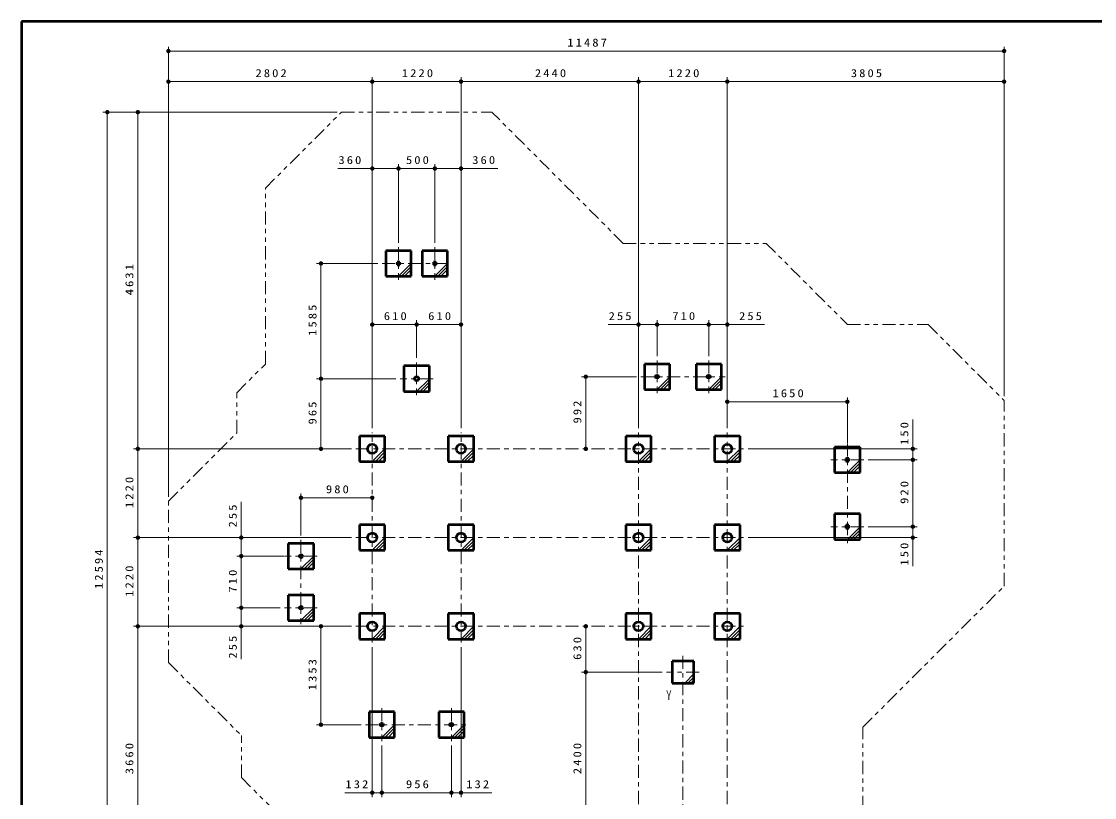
# Model space of a CAD drawing. Units: millimetres on the paper, scale 1:60. Extents: x -385 to 0, y -594 to 267.
# Drawn here: x -385 to -139.2, y -504.9 to -327 of the extents above; entities that cross this region are included whole.
import ezdxf
from ezdxf.enums import TextEntityAlignment as Align

# ---------------------------------------------------------------- set-up
doc = ezdxf.new("R2010")
doc.units = ezdxf.units.MM
doc.linetypes.add('USER2', pattern=[6, 3, -1, 1, -1])
doc.linetypes.add('USER3', pattern=[8, 3, -1, 1, -1, 1, -1])
doc.layers.add('LY_1', color=7, linetype='Continuous', lineweight=13)
doc.styles.add('ＭＳ ゴシック', font='')
doc.styles.get('ＭＳ ゴシック').set_extended_font_data('MS Gothic')

# ---------------------------------------------------------------- blocks, each defined once
blk = doc.blocks.new('filled_dot')
at = {"color": 0, "linetype": 'Continuous', "lineweight": -2, "const_width": 1.25}
blk.add_lwpolyline([(-0.625, 0, 1), (0.625, 0, 1)], format="xyb", close=True, dxfattribs=at)

msp = doc.modelspace()

# ---------------------------------------------------------------- linework, layer by layer
at = {"layer": 'LY_1', "lineweight": 50}
for p, q in [((0, -327), (-385, -327)), ((-385, -327), (-385, -594))]:
    msp.add_line(p, q, dxfattribs=at)
at = {"layer": 'LY_1'}
for p, q in [((-351.336, -435.963), (-351.336, -332.79)), ((-351.336, -333.79), (-159.887, -333.79)), ((-159.887, -412.872), (-159.887, -332.79)), ((-351.336, -435.963), (-351.336, -339.79)), ((-351.336, -340.79), (-304.638, -340.79)), ((-304.638, -420.219), (-304.638, -339.79)), ((-304.638, -340.79), (-284.305, -340.79)), ((-284.305, -420.219), (-284.305, -339.79)), ((-284.305, -340.79), (-243.638, -340.79)), ((-243.638, -420.219), (-243.638, -339.79)), ((-243.638, -340.79), (-223.305, -340.79)), ((-223.305, -420.219), (-223.305, -339.79)), ((-223.305, -340.79), (-159.887, -340.79)), ((-159.887, -412.872), (-159.887, -339.79)), ((-312.707, -347.79), (-366.336, -347.79)), ((-365.336, -557.694), (-365.336, -347.79)), ((-312.707, -347.79), (-359.336, -347.79)), ((-358.336, -424.97), (-358.336, -347.79)), ((-312.532, -360.705), (-298.638, -360.705)), ((-298.638, -377.719), (-298.638, -359.705)), ((-298.638, -360.705), (-290.305, -360.705)), ((-290.305, -377.719), (-290.305, -359.705)), ((-290.305, -360.705), (-275.875, -360.705)), ((-303.388, -382.469), (-317.387, -382.469)), ((-316.387, -408.886), (-316.387, -382.469)), ((-298.638, -385.386), (-295.721, -382.469)), ((-297.931, -385.386), (-295.721, -383.177)), ((-290.305, -385.386), (-287.388, -382.469)), ((-289.598, -385.386), (-287.388, -383.177)), ((-297.224, -385.386), (-295.721, -383.884)), ((-288.891, -385.386), (-287.388, -383.884)), ((-294.471, -404.136), (-294.471, -395.473)), ((-239.388, -403.686), (-239.388, -395.473)), ((-227.555, -403.686), (-227.555, -395.473)), ((-304.638, -396.473), (-294.471, -396.473)), ((-294.471, -396.473), (-284.305, -396.473)), ((-250.626, -396.473), (-239.388, -396.473)), ((-239.388, -396.473), (-227.555, -396.473)), ((-227.555, -396.473), (-214.754, -396.473)), ((-299.221, -408.886), (-317.387, -408.886)), ((-316.387, -424.97), (-316.387, -408.886)), ((-294.471, -411.803), (-291.555, -408.886)), ((-293.764, -411.803), (-291.555, -409.593)), ((-293.057, -411.803), (-291.555, -410.3)), ((-244.138, -408.436), (-256.715, -408.436)), ((-255.715, -424.97), (-255.715, -408.436)), ((-239.388, -411.353), (-236.471, -408.436)), ((-238.681, -411.353), (-236.471, -409.143)), ((-237.974, -411.353), (-236.471, -409.85)), ((-227.555, -411.353), (-224.638, -408.436)), ((-226.848, -411.353), (-224.638, -409.143)), ((-226.141, -411.353), (-224.638, -409.85)), ((-223.305, -414.16), (-195.805, -414.16)), ((-195.805, -423.553), (-195.805, -413.16)), ((-180.799, -418.207), (-180.799, -427.469)), ((-309.388, -424.97), (-359.336, -424.97)), ((-358.336, -445.304), (-358.336, -424.97)), ((-309.388, -424.97), (-317.387, -424.97)), ((-304.638, -427.886), (-301.721, -424.969)), ((-284.305, -427.886), (-281.388, -424.969)), ((-243.638, -427.886), (-240.721, -424.969)), ((-223.305, -427.886), (-220.388, -424.969)), ((-218.554, -424.97), (-179.799, -424.97)), ((-303.931, -427.886), (-301.721, -425.677)), ((-303.224, -427.886), (-301.721, -426.384)), ((-283.598, -427.886), (-281.388, -425.677)), ((-282.891, -427.886), (-281.388, -426.384)), ((-242.931, -427.886), (-240.721, -425.677)), ((-242.224, -427.886), (-240.721, -426.384)), ((-222.598, -427.886), (-220.388, -425.677)), ((-221.891, -427.886), (-220.388, -426.384)), ((-195.805, -430.386), (-192.888, -427.469)), ((-191.055, -427.469), (-179.799, -427.469)), ((-180.799, -427.469), (-180.799, -442.803)), ((-195.098, -430.386), (-192.888, -428.177)), ((-194.391, -430.386), (-192.888, -428.884)), ((-334.652, -449.553), (-334.652, -437.111)), ((-320.971, -444.803), (-320.971, -435.171)), ((-304.638, -436.171), (-320.971, -436.171)), ((-195.804, -445.719), (-192.887, -442.803)), ((-195.097, -445.719), (-192.887, -443.51)), ((-194.39, -445.719), (-192.887, -444.217)), ((-191.054, -442.803), (-179.799, -442.803)), ((-180.799, -442.803), (-180.799, -451.861)), ((-309.388, -445.304), (-359.336, -445.304)), ((-358.336, -465.636), (-358.336, -445.304)), ((-309.388, -445.304), (-335.652, -445.304)), ((-304.638, -448.219), (-301.721, -445.303)), ((-303.931, -448.219), (-301.721, -446.01)), ((-303.224, -448.219), (-301.721, -446.717)), ((-284.305, -448.219), (-281.388, -445.303)), ((-283.598, -448.219), (-281.388, -446.01)), ((-282.891, -448.219), (-281.388, -446.717)), ((-243.638, -448.219), (-240.721, -445.303)), ((-242.931, -448.219), (-240.721, -446.01)), ((-242.224, -448.219), (-240.721, -446.717)), ((-223.305, -448.219), (-220.388, -445.303)), ((-222.598, -448.219), (-220.388, -446.01)), ((-221.891, -448.219), (-220.388, -446.717)), ((-218.554, -445.304), (-179.799, -445.304)), ((-324.888, -449.553), (-335.652, -449.553)), ((-334.652, -461.386), (-334.652, -449.553)), ((-320.971, -452.469), (-318.055, -449.553)), ((-320.264, -452.469), (-318.055, -450.26)), ((-319.557, -452.469), (-318.055, -450.967)), ((-325.721, -461.386), (-335.652, -461.386)), ((-334.652, -473.181), (-334.652, -461.386)), ((-320.971, -464.303), (-318.055, -461.386)), ((-320.264, -464.303), (-318.055, -462.093)), ((-319.557, -464.303), (-318.055, -462.8)), ((-309.388, -465.636), (-359.336, -465.636)), ((-358.336, -526.636), (-358.336, -465.636)), ((-309.388, -465.636), (-335.652, -465.636)), ((-316.387, -488.186), (-316.387, -465.636)), ((-304.638, -468.553), (-301.721, -465.636)), ((-303.931, -468.553), (-301.721, -466.343)), ((-303.224, -468.553), (-301.721, -467.05)), ((-284.305, -468.553), (-281.388, -465.636)), ((-283.598, -468.553), (-281.388, -466.343)), ((-282.891, -468.553), (-281.388, -467.05)), ((-255.715, -476.136), (-255.715, -465.636)), ((-243.638, -468.553), (-240.721, -465.636)), ((-242.931, -468.553), (-240.721, -466.343)), ((-242.224, -468.553), (-240.721, -467.05)), ((-223.305, -468.553), (-220.388, -465.636)), ((-222.598, -468.553), (-220.388, -466.343)), ((-221.891, -468.553), (-220.388, -467.05)), ((-304.638, -470.386), (-304.638, -504.775)), ((-284.305, -470.386), (-284.305, -504.775)), ((-238.221, -476.136), (-256.715, -476.136)), ((-255.715, -516.136), (-255.715, -476.136)), ((-233.055, -478.636), (-230.971, -476.553)), ((-232.348, -478.636), (-230.971, -477.26)), ((-231.641, -478.636), (-230.971, -477.967)), ((-307.188, -488.186), (-317.387, -488.186)), ((-302.438, -491.103), (-299.521, -488.186)), ((-301.731, -491.103), (-299.521, -488.893)), ((-286.505, -491.103), (-283.588, -488.186)), ((-285.798, -491.103), (-283.588, -488.893)), ((-301.024, -491.103), (-299.521, -489.6)), ((-285.091, -491.103), (-283.588, -489.6)), ((-302.438, -492.936), (-302.438, -504.775)), ((-286.505, -492.936), (-286.505, -504.775)), ((-302.438, -503.775), (-310.929, -503.775)), ((-286.505, -503.775), (-302.438, -503.775)), ((-277.249, -503.775), (-286.505, -503.775))]:
    msp.add_line(p, q, dxfattribs=at)
at = {"layer": 'LY_1', "linetype": 'USER3'}
for p, q in [((-329.121, -365.204), (-311.707, -347.79)), ((-311.707, -347.79), (-277.222, -347.79)), ((-247.152, -377.86), (-277.222, -347.79)), ((-329.121, -405.53), (-329.121, -365.204)), ((-247.152, -377.86), (-214.378, -377.86)), ((-214.378, -377.86), (-195.78, -396.458)), ((-195.78, -396.458), (-177.301, -396.458)), ((-177.301, -396.458), (-159.887, -413.872)), ((-335.696, -412.105), (-329.121, -405.53)), ((-335.696, -421.323), (-335.696, -412.105)), ((-159.887, -456.401), (-159.887, -413.872)), ((-351.336, -436.963), (-335.696, -421.323)), ((-351.336, -473.958), (-351.336, -436.963)), ((-192.246, -488.759), (-159.887, -456.401)), ((-351.336, -473.958), (-334.63, -490.664)), ((-192.246, -539.501), (-192.246, -488.759)), ((-334.63, -500.313), (-334.63, -490.664)), ((-334.63, -500.313), (-316.244, -518.699))]:
    msp.add_line(p, q, dxfattribs=at)
at = {"layer": 'LY_1', "color": 140, "lineweight": 50}
for p, q in [((-301.555, -379.553), (-301.555, -385.386)), ((-295.721, -379.553), (-301.555, -379.553)), ((-295.721, -385.386), (-295.721, -379.553)), ((-293.221, -379.553), (-293.221, -385.386)), ((-287.388, -379.553), (-293.221, -379.553)), ((-287.388, -385.386), (-287.388, -379.553)), ((-298.321, -382.153), (-298.955, -382.153)), ((-298.955, -382.153), (-298.955, -382.786)), ((-298.955, -382.786), (-298.321, -382.786)), ((-298.321, -382.786), (-298.321, -382.153)), ((-290.621, -382.153), (-290.621, -382.786)), ((-289.988, -382.153), (-290.621, -382.153)), ((-290.621, -382.786), (-289.988, -382.786)), ((-289.988, -382.786), (-289.988, -382.153)), ((-301.555, -385.386), (-295.721, -385.386)), ((-293.221, -385.386), (-287.388, -385.386)), ((-242.305, -405.519), (-242.305, -411.353)), ((-236.471, -405.519), (-242.305, -405.519)), ((-236.471, -411.353), (-236.471, -405.519)), ((-230.471, -405.519), (-230.471, -411.353)), ((-224.638, -405.519), (-230.471, -405.519)), ((-224.638, -411.353), (-224.638, -405.519)), ((-297.388, -405.969), (-297.388, -411.803)), ((-291.555, -405.969), (-297.388, -405.969)), ((-291.555, -411.803), (-291.555, -405.969)), ((-297.388, -411.803), (-291.555, -411.803)), ((-242.305, -411.353), (-236.471, -411.353)), ((-230.471, -411.353), (-224.638, -411.353)), ((-307.555, -422.053), (-307.555, -427.886)), ((-301.721, -422.053), (-307.555, -422.053)), ((-301.721, -427.886), (-301.721, -422.053)), ((-287.221, -422.053), (-287.221, -427.886)), ((-281.388, -422.053), (-287.221, -422.053)), ((-281.388, -427.886), (-281.388, -422.053)), ((-246.555, -422.053), (-246.555, -427.886)), ((-240.721, -422.053), (-246.555, -422.053)), ((-240.721, -427.886), (-240.721, -422.053)), ((-226.221, -422.053), (-226.221, -427.886)), ((-220.388, -422.053), (-226.221, -422.053)), ((-220.388, -427.886), (-220.388, -422.053)), ((-198.721, -424.553), (-198.721, -430.386)), ((-192.888, -424.553), (-198.721, -424.553)), ((-192.888, -430.386), (-192.888, -424.553)), ((-196.121, -427.153), (-196.121, -427.786)), ((-195.488, -427.153), (-196.121, -427.153)), ((-195.488, -427.786), (-195.488, -427.153)), ((-307.555, -427.886), (-301.721, -427.886)), ((-287.221, -427.886), (-281.388, -427.886)), ((-246.555, -427.886), (-240.721, -427.886)), ((-226.221, -427.886), (-220.388, -427.886)), ((-196.121, -427.786), (-195.488, -427.786)), ((-198.721, -430.386), (-192.888, -430.386)), ((-198.721, -439.886), (-198.721, -445.719)), ((-192.887, -439.886), (-198.721, -439.886)), ((-192.887, -445.719), (-192.887, -439.886)), ((-307.555, -442.386), (-307.555, -448.219)), ((-301.721, -442.386), (-307.555, -442.386)), ((-301.721, -448.219), (-301.721, -442.386)), ((-287.221, -442.386), (-287.221, -448.219)), ((-281.388, -442.386), (-287.221, -442.386)), ((-281.388, -448.219), (-281.388, -442.386)), ((-246.555, -442.386), (-246.555, -448.219)), ((-240.721, -442.386), (-246.555, -442.386)), ((-240.721, -448.219), (-240.721, -442.386)), ((-226.221, -442.386), (-226.221, -448.219)), ((-220.388, -442.386), (-226.221, -442.386)), ((-220.388, -448.219), (-220.388, -442.386)), ((-196.121, -442.486), (-196.121, -443.119)), ((-195.487, -442.486), (-196.121, -442.486)), ((-195.487, -443.119), (-195.487, -442.486)), ((-196.121, -443.119), (-195.487, -443.119)), ((-323.888, -446.636), (-323.888, -452.469)), ((-318.055, -446.636), (-323.888, -446.636)), ((-318.055, -452.469), (-318.055, -446.636)), ((-198.721, -445.719), (-192.887, -445.719)), ((-307.555, -448.219), (-301.721, -448.219)), ((-287.221, -448.219), (-281.388, -448.219)), ((-246.555, -448.219), (-240.721, -448.219)), ((-226.221, -448.219), (-220.388, -448.219)), ((-323.888, -452.469), (-318.055, -452.469)), ((-323.888, -458.469), (-323.888, -464.303)), ((-318.055, -458.469), (-323.888, -458.469)), ((-318.055, -464.303), (-318.055, -458.469)), ((-323.888, -464.303), (-318.055, -464.303)), ((-307.555, -462.719), (-307.555, -468.553)), ((-301.721, -462.719), (-307.555, -462.719)), ((-301.721, -468.553), (-301.721, -462.719)), ((-287.221, -462.719), (-287.221, -468.553)), ((-281.388, -462.719), (-287.221, -462.719)), ((-281.388, -468.553), (-281.388, -462.719)), ((-246.555, -462.719), (-246.555, -468.553)), ((-240.721, -462.719), (-246.555, -462.719)), ((-240.721, -468.553), (-240.721, -462.719)), ((-226.221, -462.719), (-226.221, -468.553)), ((-220.388, -462.719), (-226.221, -462.719)), ((-220.388, -468.553), (-220.388, -462.719)), ((-307.555, -468.553), (-301.721, -468.553)), ((-287.221, -468.553), (-281.388, -468.553)), ((-246.555, -468.553), (-240.721, -468.553)), ((-226.221, -468.553), (-220.388, -468.553)), ((-230.971, -473.636), (-235.971, -473.636)), ((-235.971, -473.636), (-235.971, -478.636)), ((-230.971, -478.636), (-230.971, -473.636)), ((-235.971, -478.636), (-230.971, -478.636)), ((-305.355, -485.269), (-305.355, -491.103)), ((-299.521, -485.269), (-305.355, -485.269)), ((-299.521, -491.103), (-299.521, -485.269)), ((-289.421, -485.269), (-289.421, -491.103)), ((-283.588, -485.269), (-289.421, -485.269)), ((-283.588, -491.103), (-283.588, -485.269)), ((-305.355, -491.103), (-299.521, -491.103)), ((-289.421, -491.103), (-283.588, -491.103))]:
    msp.add_line(p, q, dxfattribs=at)
at = {"layer": 'LY_1', "linetype": 'USER2'}
for p, q in [((-298.638, -378.719), (-298.638, -386.219)), ((-290.305, -378.719), (-290.305, -386.219)), ((-302.388, -382.469), (-286.555, -382.469)), ((-294.471, -405.136), (-294.471, -412.636)), ((-239.388, -404.686), (-239.388, -412.186)), ((-227.555, -404.686), (-227.555, -412.186)), ((-290.721, -408.886), (-298.221, -408.886)), ((-243.138, -408.436), (-223.805, -408.436)), ((-304.638, -469.386), (-304.638, -421.219)), ((-284.305, -469.386), (-284.305, -421.219)), ((-243.638, -530.386), (-243.638, -421.219)), ((-223.305, -530.386), (-223.305, -421.219)), ((-308.388, -424.97), (-219.554, -424.97)), ((-195.805, -423.719), (-195.805, -446.553)), ((-192.055, -427.469), (-199.555, -427.469)), ((-192.054, -442.803), (-199.554, -442.803)), ((-320.971, -445.803), (-320.971, -465.136)), ((-308.388, -445.304), (-219.554, -445.304)), ((-317.221, -449.553), (-324.721, -449.553)), ((-317.221, -461.386), (-324.721, -461.386)), ((-308.388, -465.636), (-219.554, -465.636)), ((-233.471, -472.386), (-233.471, -519.886)), ((-229.721, -476.136), (-237.221, -476.136)), ((-302.438, -484.436), (-302.438, -491.936)), ((-286.505, -484.436), (-286.505, -491.936)), ((-306.188, -488.186), (-282.755, -488.186))]:
    msp.add_line(p, q, dxfattribs=at)
at = {"layer": 'LY_1', "color": 140, "lineweight": 50}
for centre, radius in [((-294.471, -408.886), 0.458), ((-239.387, -408.436), 0.356), ((-227.554, -408.436), 0.356), ((-304.637, -424.969), 1.058), ((-284.304, -424.969), 1.058), ((-243.637, -424.969), 1.058), ((-223.304, -424.969), 1.058), ((-304.637, -445.303), 1.058), ((-284.304, -445.303), 1.058), ((-243.637, -445.303), 1.058), ((-223.304, -445.303), 1.058), ((-320.971, -449.553), 0.352), ((-320.971, -461.386), 0.352), ((-304.637, -465.636), 1.058), ((-284.304, -465.636), 1.058), ((-243.637, -465.636), 1.058), ((-223.304, -465.636), 1.058), ((-302.438, -488.186), 0.352), ((-286.505, -488.186), 0.352)]:
    msp.add_circle(centre, radius, dxfattribs=at)

# ---------------------------------------------------------------- block references
at = {"layer": 'LY_1', "xscale": 0.4, "yscale": 0.4}
for p in [(-351.336, -333.79), (-351.336, -340.79), (-304.638, -340.79), (-284.305, -340.79), (-243.638, -340.79), (-223.305, -340.79), (-304.638, -360.705), (-298.638, -360.705), (-290.305, -360.705), (-304.638, -396.473), (-294.471, -396.473), (-243.638, -396.473), (-239.388, -396.473), (-227.555, -396.473), (-223.305, -414.16), (-320.971, -436.171), (-304.638, -503.775), (-302.438, -503.775), (-286.505, -503.775)]:
    msp.add_blockref('filled_dot', p, dxfattribs=at)
for p, rotation in [((-159.887, -333.79), 180), ((-304.638, -340.79), 180), ((-284.305, -340.79), 180), ((-243.638, -340.79), 180), ((-223.305, -340.79), 180), ((-159.887, -340.79), 180), ((-365.336, -347.79), 270), ((-358.336, -347.79), 270), ((-298.638, -360.705), 180), ((-290.305, -360.705), 180), ((-284.305, -360.705), 180), ((-316.387, -382.469), 270), ((-294.471, -396.473), 180), ((-284.305, -396.473), 180), ((-239.388, -396.473), 180), ((-227.555, -396.473), 180), ((-223.305, -396.473), 180), ((-255.715, -408.436), 270), ((-316.387, -408.886), 90), ((-316.387, -408.886), 270), ((-195.805, -414.16), 180), ((-358.336, -424.97), 270), ((-358.336, -424.97), 90), ((-316.387, -424.97), 90), ((-255.715, -424.97), 90), ((-180.799, -424.97), 270), ((-180.799, -427.469), 270), ((-180.799, -427.469), 90), ((-304.638, -436.171), 180), ((-180.799, -442.803), 270), ((-180.799, -442.803), 90), ((-358.336, -445.304), 270), ((-358.336, -445.304), 90), ((-334.652, -445.304), 270), ((-180.799, -445.304), 90), ((-334.652, -449.553), 270), ((-334.652, -449.553), 90), ((-334.652, -461.386), 270), ((-334.652, -461.386), 90), ((-358.336, -465.636), 270), ((-358.336, -465.636), 90), ((-334.652, -465.636), 90), ((-316.387, -465.636), 270), ((-255.715, -465.636), 270), ((-255.715, -476.136), 270), ((-255.715, -476.136), 90), ((-316.387, -488.186), 90), ((-302.438, -503.775), 180), ((-286.505, -503.775), 180), ((-284.305, -503.775), 180)]:
    msp.add_blockref('filled_dot', p, dxfattribs=dict(at, rotation=rotation))

# ---------------------------------------------------------------- texts
at = {"layer": 'LY_1', "style": 'ＭＳ ゴシック', "width": 0.6}
msp.add_text('Ｙ', height=2.199, dxfattribs=at).set_placement((-237.613, -481.442), align=Align.MIDDLE_LEFT)
at = {"layer": 'LY_1', "char_height": 1.833, "attachment_point": 8, "style": 'ＭＳ ゴシック'}
for s, insert in [('\\T1.33;\\W1.15;11487', (-255.184, -332.79)), ('\\T1.33;\\W1.15;2802', (-327.578, -339.79)), ('\\T1.33;\\W1.15;1220', (-294.048, -339.79)), ('\\T1.33;\\W1.15;2440', (-263.562, -339.79)), ('\\T1.33;\\W1.15;1220', (-233.048, -339.79)), ('\\T1.33;\\W1.15;3805', (-191.187, -339.79)), ('\\T1.33;\\W1.15;360', (-309.532, -359.705)), ('\\T1.33;\\W1.15;500', (-294.055, -359.705)), ('\\T1.33;\\W1.15;360', (-278.875, -359.705)), ('\\T1.33;\\W1.15;610', (-299.134, -395.473)), ('\\T1.33;\\W1.15;610', (-288.967, -395.473)), ('\\T1.33;\\W1.15;255', (-247.626, -395.473)), ('\\T1.33;\\W1.15;710', (-233.05, -395.473)), ('\\T1.33;\\W1.15;255', (-217.754, -395.473)), ('\\T1.33;\\W1.15;1650', (-209.131, -413.16)), ('\\T1.33;\\W1.15;980', (-312.39, -435.171)), ('\\T1.33;\\W1.15;132', (-307.929, -502.775)), ('\\T1.33;\\W1.15;956', (-294.055, -502.775)), ('\\T1.33;\\W1.15;132', (-280.249, -502.775))]:
    msp.add_mtext(s, dxfattribs=dict(at, insert=insert))
at = {"layer": 'LY_1', "char_height": 1.833, "attachment_point": 8, "rotation": 90, "style": 'ＭＳ ゴシック'}
for s, insert in [('\\T1.33;\\W1.15;4631', (-359.336, -385.952)), ('\\T1.33;\\W1.15;1585', (-317.387, -395.25)), ('\\T1.33;\\W1.15;965', (-317.387, -416.512)), ('\\T1.33;\\W1.15;992', (-256.715, -416.287)), ('\\T1.33;\\W1.15;150', (-181.799, -421.207)), ('\\T1.33;\\W1.15;1220', (-359.336, -434.714)), ('\\T1.33;\\W1.15;920', (-181.799, -434.721)), ('\\T1.33;\\W1.15;255', (-335.652, -440.111)), ('\\T1.33;\\W1.15;150', (-181.799, -448.861)), ('\\T1.33;\\W1.15;12594', (-366.336, -452.322)), ('\\T1.33;\\W1.15;1220', (-359.336, -455.047)), ('\\T1.33;\\W1.15;710', (-335.652, -455.048)), ('\\T1.33;\\W1.15;255', (-335.652, -470.181)), ('\\T1.33;\\W1.15;630', (-256.715, -470.471)), ('\\T1.33;\\W1.15;1353', (-317.387, -476.483)), ('\\T1.33;\\W1.15;3660', (-359.336, -495.727)), ('\\T1.33;\\W1.15;2400', (-256.715, -495.708))]:
    msp.add_mtext(s, dxfattribs=dict(at, insert=insert))

doc.saveas('drawing.dxf')
